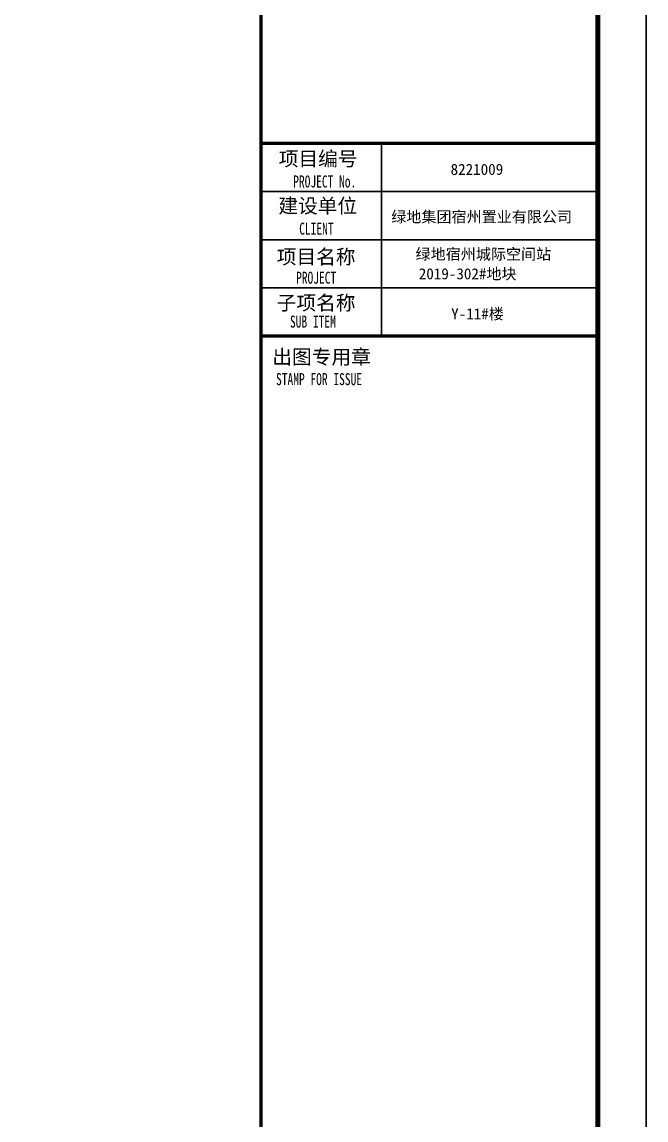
# Model space of a CAD drawing. Extents: x 27938 to 1507990, y 110129 to 923079.
# Drawn here: x 1256532 to 1263011, y 580007 to 591406 of the extents above; entities that cross this region are included whole.
import ezdxf

# ---------------------------------------------------------------- set-up
doc = ezdxf.new("R2010")
doc.units = 0
doc.header["$LTSCALE"] = 1000
doc.header["$MEASUREMENT"] = 0
for name, color, linetype in [('TWT_TITLE', 7, 'Continuous'), ('图框', 140, 'Continuous'), ('图签文字', 147, 'Continuous')]:
    doc.layers.add(name, color=color, linetype=linetype)
doc.layers.add('图签', color=147, linetype='Continuous', lineweight=18)
doc.styles.add('宋体', font='', dxfattribs={"height": 50})
doc.styles.add('建筑图签-1', font='simhei.ttf', dxfattribs={"width": 0.7})
doc.styles.get('宋体').set_extended_font_data('SimSun')

# ---------------------------------------------------------------- blocks, each defined once
blk = doc.blocks.new('A$C5FF063AB')
at = {"layer": '图签', "color": 2, "style": '宋体'}
blk.add_text('8221009', height=229.3, dxfattribs=at).set_placement((1438, 27647))

msp = doc.modelspace()

# ---------------------------------------------------------------- linework, layer by layer
at = {"layer": 'TWT_TITLE'}
msp.add_lwpolyline([(1189461.1, 572095.4), (1263011.1, 572095.4), (1263011.1, 601795.4), (1189461.1, 601795.4)], close=True, dxfattribs=at)
at = {"layer": 'TWT_TITLE', "const_width": 50}
msp.add_lwpolyline([(1190711.1, 572595.4), (1262511.1, 572595.4), (1262511.1, 601295.4), (1190711.1, 601295.4)], close=True, dxfattribs=at)
at = {"layer": 'TWT_TITLE', "const_width": 40}
msp.add_lwpolyline([(1262511.1, 572595.4), (1262511.1, 601295.4)], dxfattribs=at)
at = {"layer": '图框'}
msp.add_lwpolyline([(1189461.1, 601795.4), (1263011.1, 601795.4), (1263011.1, 572095.4), (1189461.1, 572095.4)], close=True, dxfattribs=at)
msp.add_lwpolyline([(1189461.1, 601795.4), (1263011.1, 601795.4), (1263011.1, 572095.4), (1189461.1, 572095.4)], close=True, dxfattribs=at)
at = {"layer": '图框', "const_width": 50}
msp.add_lwpolyline([(1262511.1, 572595.4), (1262511.1, 601295.4), (1190711.1, 601295.4), (1190711.1, 572595.4)], close=True, dxfattribs=at)
at = {"layer": '图框'}
for points, const_width in [([(1259013.6, 572595.4), (1259013.6, 601295.4)], 35), ([(1259013.6, 590145.5), (1262513.6, 590145.5)], 35), ([(1259013.6, 590145.5), (1262513.6, 590145.5)], 35), ([(1260263.6, 588145.5), (1260263.6, 590145.5)], 17.5), ([(1259013.6, 589645.5), (1262513.6, 589645.5)], 17.5), ([(1259013.6, 589145.5), (1262513.6, 589145.5)], 17.5), ([(1259013.6, 588645.5), (1262513.6, 588645.5)], 17.5), ([(1262513.6, 588145.5), (1259013.6, 588145.5)], 35)]:
    msp.add_lwpolyline(points, dxfattribs=dict(at, const_width=const_width))

# ---------------------------------------------------------------- block references
at = {"ltscale": 0.5, "xscale": 0.5, "yscale": 0.5, "zscale": 0.5}
msp.add_blockref('A$C5FF063AB', (1260263.4, 575995.5), dxfattribs=at)

# ---------------------------------------------------------------- texts
at = {"layer": '图框', "style": '建筑图签-1', "width": 0.7}
for s, p in [('PROJECT No.', (1259348.4, 589687.9, -899.5)), ('CLIENT', (1259410.5, 589198.4)), ('PROJECT', (1259378.1, 588688.8)), ('SUB ITEM', (1259314.8, 588233.2)), ('STAMP FOR ISSUE', (1259170, 587636))]:
    msp.add_text(s, height=125, dxfattribs=at).set_placement(p)
at = {"layer": '图签', "color": 2, "style": '宋体'}
for s, height, p in [('绿地集团宿州置业有限公司', 114.672, (1260366.2, 589326.4)), ('绿地宿州城际空间站', 114.67, (1260618.5, 588939.2)), ('2019-302#地块', 114.672, (1260652.1, 588734.7)), ('Y-11#楼', 114.67, (1260988.2, 588319.3))]:
    msp.add_text(s, height=height, dxfattribs=at).set_placement(p)
at = {"layer": '图签文字', "color": 7, "style": '建筑图签-1'}
for s, p in [('项目编号', (1259197.6, 589911.6)), ('建设单位', (1259193.7, 589422.9)), ('项目名称', (1259176.9, 588893.9)), ('子项名称', (1259176.9, 588415.6)), ('出图专用章', (1259131.5, 587854.4))]:
    msp.add_text(s, height=150, dxfattribs=at).set_placement(p)

doc.saveas('drawing.dxf')
